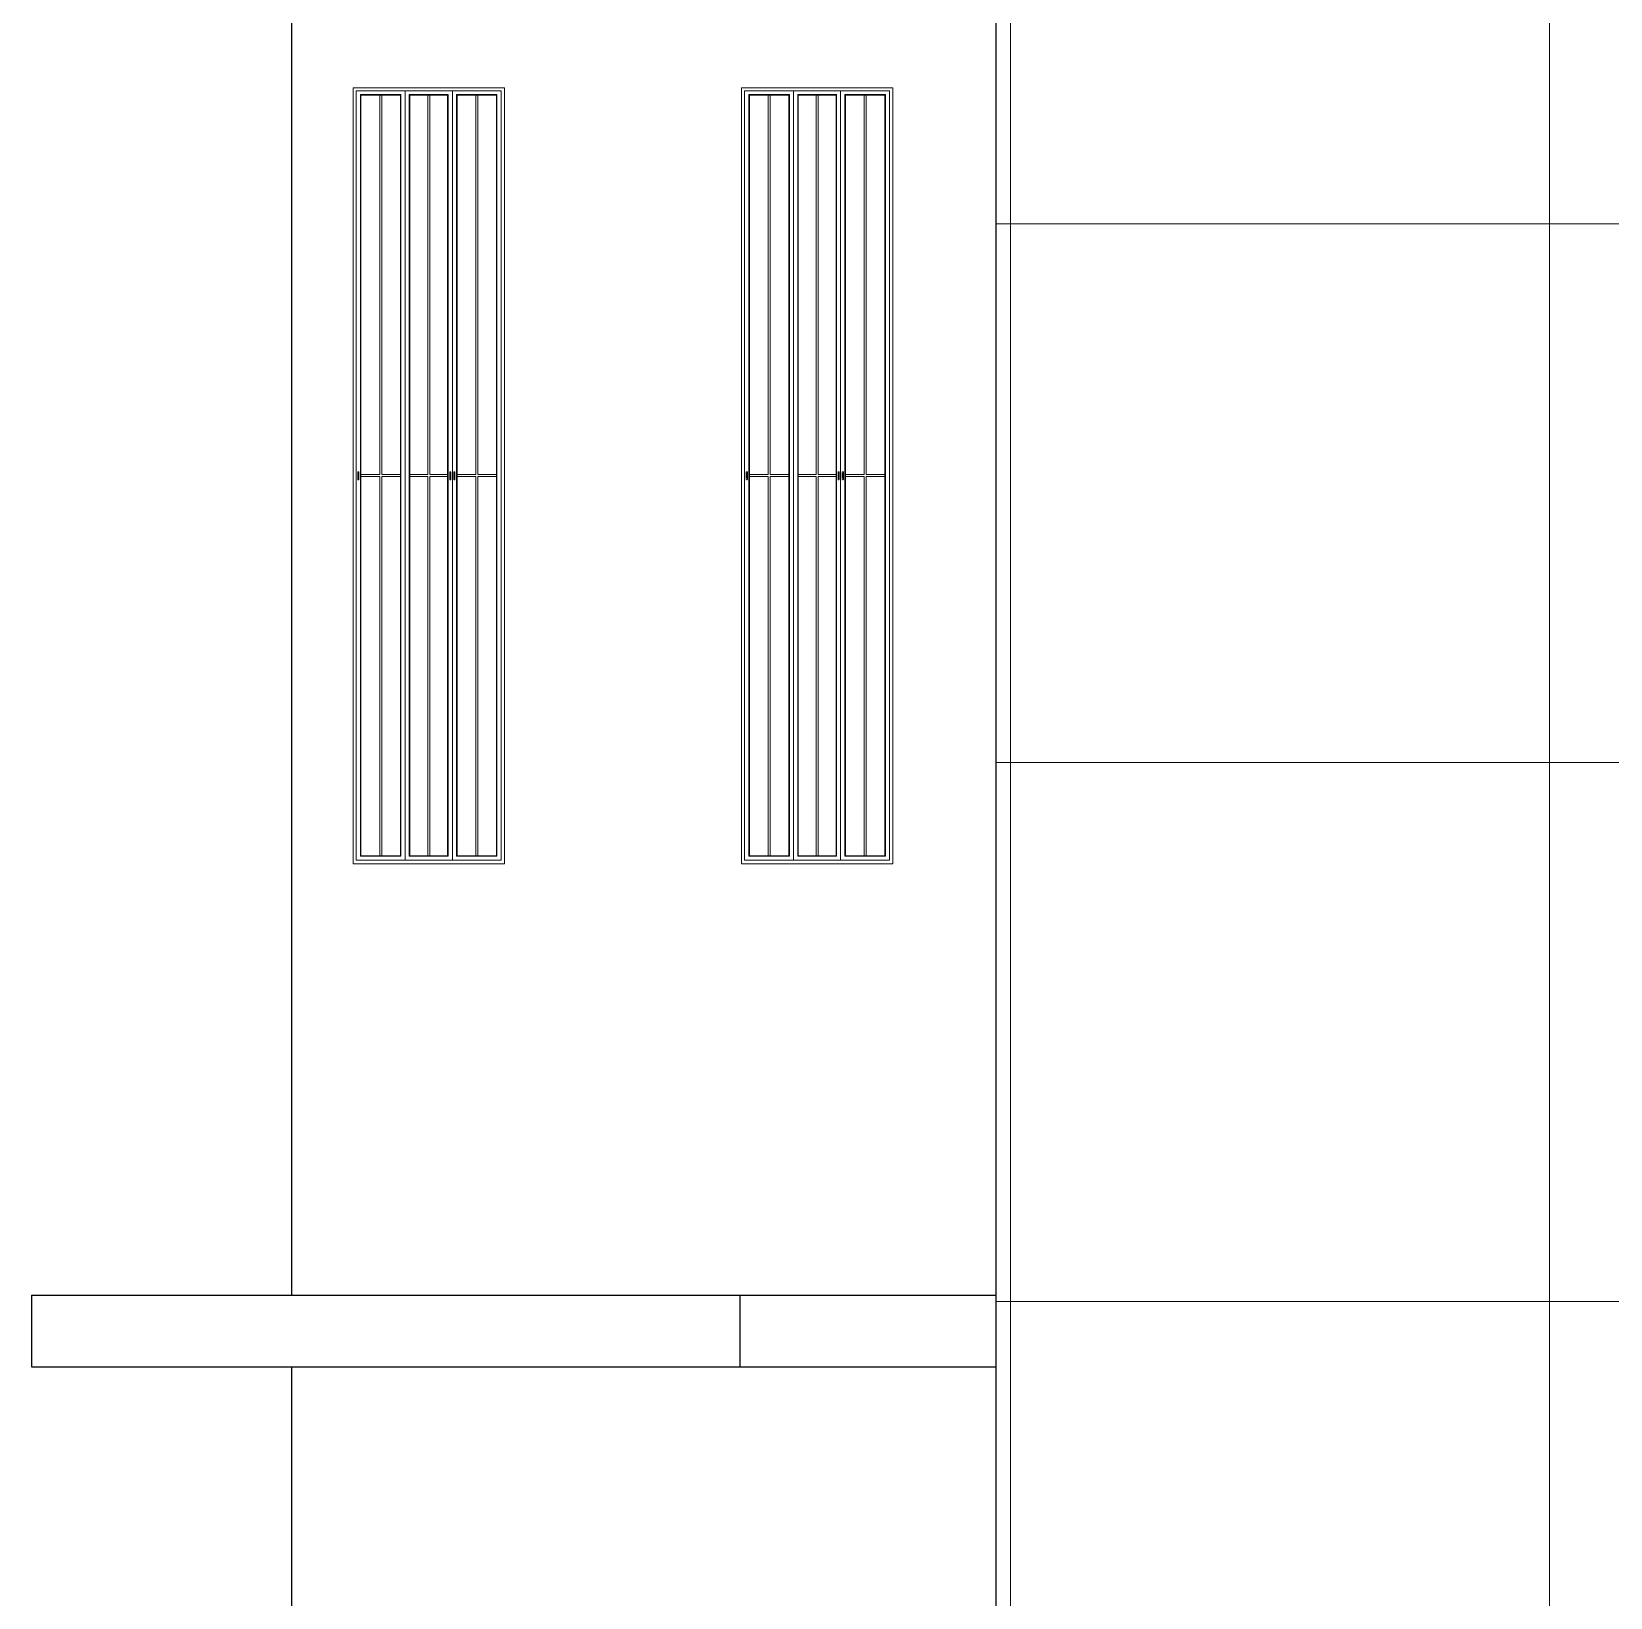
# Model space of a CAD drawing. Header units: inches. Extents: x -5142662 to -4941318, y -3361958 to -3160563.
# Drawn here: x -5004630.6 to -5004520.7, y -3263045.6 to -3262936.6 of the extents above; entities that cross this region are included whole.
import ezdxf

# ---------------------------------------------------------------- set-up
doc = ezdxf.new("R2010")
doc.units = ezdxf.units.IN
doc.header["$LTSCALE"] = 2
doc.header["$MEASUREMENT"] = 0
doc.linetypes.add('ACAD_ISO02W100', pattern=[15, 12, -3])
doc.layers.get('0').update_dxf_attribs({"linetype": 'CONTINUOUS'})
doc.layers.add('HATCH', color=60, linetype='ACAD_ISO02W100', lineweight=13)
doc.layers.add('window', color=4, linetype='CONTINUOUS', lineweight=13)

msp = doc.modelspace()

# ---------------------------------------------------------------- hatches: boundary and pattern name
at = {"layer": 'HATCH', "transparency": 33554661}
h = msp.add_hatch(dxfattribs=at)
h.set_pattern_fill('ANSI37', color=256, scale=300, angle=45)
h.paths.add_polyline_path([(-5004563.47, -3263136.52), (-5004279.23, -3263136.52), (-5004279.23, -3262805.52), (-5004249.23, -3262805.52), (-5004249.23, -3262800.52), (-5004279.23, -3262800.52), (-5004279.23, -3262762.52), (-5004563.47, -3262762.52), (-5004563.47, -3262800.52)])

# ---------------------------------------------------------------- linework, layer by layer
at = {"ltscale": 0.5}
for p, q in [((-5004563.47, -3263136.52), (-5004563.47, -3262800.52)), ((-5004612.48, -3263024.52), (-5004612.48, -3262917.52)), ((-5004630.58, -3263024.52), (-5004630.58, -3263029.52)), ((-5004630.58, -3263024.52), (-5004612.48, -3263024.52)), ((-5004612.48, -3263024.52), (-5004563.47, -3263024.52)), ((-5004581.3, -3263024.52), (-5004581.3, -3263029.52)), ((-5004630.58, -3263029.52), (-5004612.48, -3263029.52)), ((-5004612.48, -3263136.52), (-5004612.48, -3263029.52)), ((-5004612.48, -3263029.52), (-5004563.47, -3263029.52))]:
    msp.add_line(p, q, dxfattribs=at)
at = {"layer": 'window'}
for p, q in [((-5004608.21, -3262994.52), (-5004608.21, -3262940.52)), ((-5004597.68, -3262940.52), (-5004608.21, -3262940.52)), ((-5004607.99, -3262994.26), (-5004607.99, -3262940.72)), ((-5004597.91, -3262940.72), (-5004607.99, -3262940.72)), ((-5004607.7, -3262993.99), (-5004607.7, -3262940.99)), ((-5004607.7, -3262940.99), (-5004604.88, -3262940.99)), ((-5004607.66, -3262941.02), (-5004607.7, -3262940.99)), ((-5004607.66, -3262993.96), (-5004607.66, -3262941.02)), ((-5004604.91, -3262941.02), (-5004607.66, -3262941.02)), ((-5004606.36, -3262941.02), (-5004606.36, -3262967.42)), ((-5004606.21, -3262941.02), (-5004606.21, -3262967.42)), ((-5004604.91, -3262941.02), (-5004604.88, -3262940.99)), ((-5004604.91, -3262941.02), (-5004604.91, -3262993.96)), ((-5004604.88, -3262940.99), (-5004604.88, -3262993.99)), ((-5004604.59, -3262940.72), (-5004604.59, -3262994.26)), ((-5004601.59, -3262940.99), (-5004604.3, -3262940.99)), ((-5004604.3, -3262940.99), (-5004604.3, -3262993.99)), ((-5004604.26, -3262941.02), (-5004604.3, -3262940.99)), ((-5004604.26, -3262941.02), (-5004604.26, -3262993.96)), ((-5004604.26, -3262941.02), (-5004601.63, -3262941.02)), ((-5004603.02, -3262941.02), (-5004603.02, -3262967.42)), ((-5004602.87, -3262941.02), (-5004602.87, -3262967.42)), ((-5004601.63, -3262941.02), (-5004601.59, -3262940.99)), ((-5004601.63, -3262993.96), (-5004601.63, -3262941.02)), ((-5004601.59, -3262993.99), (-5004601.59, -3262940.99)), ((-5004601.3, -3262940.72), (-5004601.3, -3262994.26)), ((-5004601.01, -3262993.99), (-5004601.01, -3262940.99)), ((-5004601.01, -3262940.99), (-5004598.2, -3262940.99)), ((-5004600.98, -3262941.02), (-5004601.01, -3262940.99)), ((-5004600.98, -3262993.96), (-5004600.98, -3262941.02)), ((-5004598.23, -3262941.02), (-5004600.98, -3262941.02)), ((-5004599.68, -3262941.02), (-5004599.68, -3262967.42)), ((-5004599.53, -3262941.02), (-5004599.53, -3262967.42)), ((-5004598.23, -3262941.02), (-5004598.2, -3262940.99)), ((-5004598.23, -3262941.02), (-5004598.23, -3262993.96)), ((-5004598.2, -3262940.99), (-5004598.2, -3262993.99)), ((-5004597.91, -3262940.72), (-5004597.91, -3262994.26)), ((-5004597.68, -3262994.52), (-5004597.68, -3262940.52)), ((-5004581.19, -3262994.52), (-5004581.19, -3262940.52)), ((-5004570.67, -3262940.52), (-5004581.19, -3262940.52)), ((-5004580.97, -3262994.26), (-5004580.97, -3262940.72)), ((-5004570.89, -3262940.72), (-5004580.97, -3262940.72)), ((-5004580.68, -3262993.99), (-5004580.68, -3262940.99)), ((-5004580.68, -3262940.99), (-5004577.86, -3262940.99)), ((-5004580.64, -3262941.02), (-5004580.68, -3262940.99)), ((-5004580.64, -3262993.96), (-5004580.64, -3262941.02)), ((-5004577.9, -3262941.02), (-5004580.64, -3262941.02)), ((-5004579.34, -3262941.02), (-5004579.34, -3262967.42)), ((-5004579.2, -3262941.02), (-5004579.2, -3262967.42)), ((-5004577.9, -3262941.02), (-5004577.86, -3262940.99)), ((-5004577.9, -3262941.02), (-5004577.9, -3262993.96)), ((-5004577.86, -3262940.99), (-5004577.86, -3262993.99)), ((-5004577.57, -3262940.72), (-5004577.57, -3262994.26)), ((-5004574.58, -3262940.99), (-5004577.28, -3262940.99)), ((-5004577.28, -3262940.99), (-5004577.28, -3262993.99)), ((-5004577.24, -3262941.02), (-5004577.28, -3262940.99)), ((-5004577.24, -3262941.02), (-5004577.24, -3262993.96)), ((-5004577.24, -3262941.02), (-5004574.61, -3262941.02)), ((-5004576, -3262941.02), (-5004576, -3262967.42)), ((-5004575.86, -3262941.02), (-5004575.86, -3262967.42)), ((-5004574.61, -3262941.02), (-5004574.58, -3262940.99)), ((-5004574.61, -3262993.96), (-5004574.61, -3262941.02)), ((-5004574.58, -3262993.99), (-5004574.58, -3262940.99)), ((-5004574.29, -3262940.72), (-5004574.29, -3262994.26)), ((-5004574, -3262993.99), (-5004574, -3262940.99)), ((-5004574, -3262940.99), (-5004571.18, -3262940.99)), ((-5004573.96, -3262941.02), (-5004574, -3262940.99)), ((-5004573.96, -3262993.96), (-5004573.96, -3262941.02)), ((-5004571.22, -3262941.02), (-5004573.96, -3262941.02)), ((-5004572.66, -3262941.02), (-5004572.66, -3262967.42)), ((-5004572.52, -3262941.02), (-5004572.52, -3262967.42)), ((-5004571.22, -3262941.02), (-5004571.18, -3262940.99)), ((-5004571.22, -3262941.02), (-5004571.22, -3262993.96)), ((-5004571.18, -3262940.99), (-5004571.18, -3262993.99)), ((-5004570.89, -3262940.72), (-5004570.89, -3262994.26)), ((-5004570.67, -3262994.52), (-5004570.67, -3262940.52)), ((-5004607.88, -3262967.25), (-5004607.87, -3262967.24)), ((-5004607.88, -3262967.25), (-5004607.88, -3262967.25)), ((-5004607.88, -3262967.26), (-5004607.88, -3262967.25)), ((-5004607.88, -3262967.26), (-5004607.88, -3262967.25)), ((-5004607.88, -3262967.76), (-5004607.88, -3262967.26)), ((-5004607.88, -3262967.76), (-5004607.88, -3262967.76)), ((-5004607.88, -3262967.77), (-5004607.88, -3262967.76)), ((-5004607.86, -3262967.23), (-5004607.87, -3262967.24)), ((-5004607.87, -3262967.24), (-5004607.87, -3262967.24)), ((-5004607.87, -3262967.24), (-5004607.87, -3262967.24)), ((-5004607.86, -3262967.36), (-5004607.87, -3262967.36)), ((-5004607.87, -3262967.36), (-5004607.87, -3262967.62)), ((-5004607.86, -3262967.62), (-5004607.87, -3262967.62)), ((-5004607.85, -3262967.23), (-5004607.86, -3262967.23)), ((-5004607.86, -3262967.23), (-5004607.86, -3262967.23)), ((-5004607.86, -3262967.35), (-5004607.86, -3262967.36)), ((-5004607.86, -3262967.35), (-5004607.86, -3262967.35)), ((-5004607.86, -3262967.35), (-5004607.86, -3262967.35)), ((-5004607.85, -3262967.35), (-5004607.86, -3262967.35)), ((-5004607.86, -3262967.36), (-5004607.86, -3262967.36)), ((-5004607.86, -3262967.63), (-5004607.86, -3262967.62)), ((-5004607.86, -3262967.62), (-5004607.86, -3262967.62)), ((-5004607.85, -3262967.63), (-5004607.86, -3262967.63)), ((-5004607.86, -3262967.63), (-5004607.86, -3262967.63)), ((-5004607.86, -3262967.63), (-5004607.86, -3262967.63)), ((-5004607.84, -3262967.23), (-5004607.85, -3262967.23)), ((-5004607.85, -3262967.34), (-5004607.85, -3262967.35)), ((-5004607.84, -3262967.34), (-5004607.85, -3262967.34)), ((-5004607.85, -3262967.35), (-5004607.85, -3262967.35)), ((-5004607.85, -3262967.64), (-5004607.85, -3262967.63)), ((-5004607.84, -3262967.64), (-5004607.85, -3262967.64)), ((-5004607.85, -3262967.64), (-5004607.85, -3262967.64)), ((-5004607.84, -3262967.23), (-5004607.84, -3262967.23)), ((-5004607.83, -3262967.23), (-5004607.84, -3262967.23)), ((-5004607.84, -3262967.34), (-5004607.84, -3262967.34)), ((-5004607.83, -3262967.34), (-5004607.84, -3262967.34)), ((-5004607.83, -3262967.64), (-5004607.84, -3262967.64)), ((-5004607.84, -3262967.64), (-5004607.84, -3262967.64)), ((-5004607.83, -3262967.23), (-5004607.83, -3262967.23)), ((-5004607.83, -3262967.23), (-5004607.82, -3262967.23)), ((-5004607.83, -3262967.34), (-5004607.83, -3262967.34)), ((-5004607.83, -3262967.35), (-5004607.83, -3262967.34)), ((-5004607.82, -3262967.35), (-5004607.83, -3262967.35)), ((-5004607.82, -3262967.63), (-5004607.83, -3262967.64)), ((-5004607.83, -3262967.64), (-5004607.83, -3262967.64)), ((-5004607.83, -3262967.64), (-5004607.83, -3262967.64)), ((-5004607.82, -3262967.23), (-5004607.81, -3262967.23)), ((-5004607.82, -3262967.35), (-5004607.82, -3262967.35)), ((-5004607.82, -3262967.35), (-5004607.82, -3262967.35)), ((-5004607.81, -3262967.35), (-5004607.82, -3262967.35)), ((-5004607.81, -3262967.63), (-5004607.82, -3262967.63)), ((-5004607.82, -3262967.63), (-5004607.82, -3262967.63)), ((-5004607.82, -3262967.63), (-5004607.82, -3262967.63)), ((-5004607.81, -3262967.23), (-5004607.81, -3262967.24)), ((-5004607.81, -3262967.24), (-5004607.81, -3262967.24)), ((-5004607.8, -3262967.24), (-5004607.81, -3262967.24)), ((-5004607.81, -3262967.36), (-5004607.81, -3262967.35)), ((-5004607.81, -3262967.62), (-5004607.81, -3262967.36)), ((-5004607.81, -3262967.36), (-5004607.81, -3262967.36)), ((-5004607.81, -3262967.36), (-5004607.81, -3262967.36)), ((-5004607.81, -3262967.62), (-5004607.81, -3262967.62)), ((-5004607.81, -3262967.62), (-5004607.81, -3262967.62)), ((-5004607.81, -3262967.62), (-5004607.81, -3262967.63)), ((-5004607.8, -3262967.25), (-5004607.8, -3262967.24)), ((-5004607.8, -3262967.25), (-5004607.8, -3262967.26)), ((-5004607.8, -3262967.25), (-5004607.8, -3262967.25)), ((-5004607.8, -3262967.26), (-5004607.8, -3262967.76)), ((-5004607.8, -3262967.76), (-5004607.8, -3262967.77)), ((-5004607.8, -3262967.76), (-5004607.8, -3262967.76)), ((-5004607.8, -3262967.76), (-5004607.8, -3262967.77)), ((-5004607.66, -3262967.42), (-5004606.36, -3262967.42)), ((-5004607.66, -3262967.56), (-5004606.36, -3262967.56)), ((-5004606.36, -3262967.56), (-5004606.36, -3262993.96)), ((-5004606.21, -3262967.42), (-5004604.91, -3262967.42)), ((-5004606.21, -3262967.56), (-5004604.91, -3262967.56)), ((-5004606.21, -3262967.56), (-5004606.21, -3262993.96)), ((-5004603.02, -3262967.42), (-5004604.26, -3262967.42)), ((-5004603.02, -3262967.56), (-5004604.26, -3262967.56)), ((-5004603.02, -3262967.56), (-5004603.02, -3262993.96)), ((-5004601.63, -3262967.42), (-5004602.87, -3262967.42)), ((-5004602.87, -3262967.56), (-5004602.87, -3262993.96)), ((-5004601.63, -3262967.56), (-5004602.87, -3262967.56)), ((-5004601.49, -3262967.24), (-5004601.49, -3262967.25)), ((-5004601.48, -3262967.24), (-5004601.49, -3262967.24)), ((-5004601.49, -3262967.25), (-5004601.49, -3262967.26)), ((-5004601.49, -3262967.25), (-5004601.49, -3262967.25)), ((-5004601.49, -3262967.26), (-5004601.49, -3262967.76)), ((-5004601.49, -3262967.76), (-5004601.49, -3262967.77)), ((-5004601.49, -3262967.76), (-5004601.49, -3262967.76)), ((-5004601.49, -3262967.76), (-5004601.49, -3262967.77)), ((-5004601.47, -3262967.23), (-5004601.48, -3262967.24)), ((-5004601.48, -3262967.24), (-5004601.48, -3262967.24)), ((-5004601.48, -3262967.36), (-5004601.47, -3262967.35)), ((-5004601.48, -3262967.36), (-5004601.48, -3262967.36)), ((-5004601.48, -3262967.36), (-5004601.48, -3262967.36)), ((-5004601.48, -3262967.4), (-5004601.48, -3262967.36)), ((-5004601.48, -3262967.4), (-5004601.48, -3262967.39)), ((-5004601.48, -3262967.39), (-5004601.47, -3262967.39)), ((-5004601.48, -3262967.4), (-5004601.48, -3262967.4)), ((-5004601.48, -3262967.62), (-5004601.48, -3262967.4)), ((-5004601.48, -3262967.62), (-5004601.48, -3262967.62)), ((-5004601.48, -3262967.62), (-5004601.48, -3262967.62)), ((-5004601.48, -3262967.62), (-5004601.47, -3262967.63)), ((-5004601.46, -3262967.23), (-5004601.47, -3262967.23)), ((-5004601.47, -3262967.23), (-5004601.47, -3262967.23)), ((-5004601.47, -3262967.35), (-5004601.46, -3262967.35)), ((-5004601.47, -3262967.35), (-5004601.47, -3262967.35)), ((-5004601.47, -3262967.35), (-5004601.47, -3262967.35)), ((-5004601.47, -3262967.35), (-5004601.47, -3262967.35)), ((-5004601.47, -3262967.38), (-5004601.46, -3262967.38)), ((-5004601.47, -3262967.39), (-5004601.47, -3262967.38)), ((-5004601.47, -3262967.39), (-5004601.47, -3262967.39)), ((-5004601.47, -3262967.39), (-5004601.47, -3262967.39)), ((-5004601.47, -3262967.63), (-5004601.47, -3262967.63)), ((-5004601.47, -3262967.63), (-5004601.47, -3262967.63)), ((-5004601.47, -3262967.63), (-5004601.47, -3262967.63)), ((-5004601.47, -3262967.63), (-5004601.46, -3262967.64)), ((-5004601.46, -3262967.23), (-5004601.46, -3262967.23)), ((-5004601.45, -3262967.23), (-5004601.46, -3262967.23)), ((-5004601.46, -3262967.34), (-5004601.45, -3262967.34)), ((-5004601.46, -3262967.34), (-5004601.46, -3262967.34)), ((-5004601.46, -3262967.35), (-5004601.46, -3262967.34)), ((-5004601.46, -3262967.38), (-5004601.45, -3262967.38)), ((-5004601.46, -3262967.38), (-5004601.46, -3262967.38)), ((-5004601.46, -3262967.38), (-5004601.46, -3262967.38)), ((-5004601.46, -3262967.64), (-5004601.46, -3262967.64)), ((-5004601.46, -3262967.64), (-5004601.46, -3262967.64)), ((-5004601.46, -3262967.64), (-5004601.45, -3262967.64)), ((-5004601.44, -3262967.23), (-5004601.45, -3262967.23)), ((-5004601.45, -3262967.34), (-5004601.44, -3262967.34)), ((-5004601.45, -3262967.34), (-5004601.45, -3262967.34)), ((-5004601.45, -3262967.38), (-5004601.45, -3262967.38)), ((-5004601.45, -3262967.38), (-5004601.44, -3262967.38)), ((-5004601.45, -3262967.64), (-5004601.45, -3262967.64)), ((-5004601.45, -3262967.64), (-5004601.44, -3262967.64)), ((-5004601.44, -3262967.23), (-5004601.44, -3262967.23)), ((-5004601.43, -3262967.23), (-5004601.44, -3262967.23)), ((-5004601.44, -3262967.34), (-5004601.44, -3262967.35)), ((-5004601.44, -3262967.35), (-5004601.43, -3262967.35)), ((-5004601.44, -3262967.35), (-5004601.44, -3262967.35)), ((-5004601.44, -3262967.38), (-5004601.44, -3262967.38)), ((-5004601.44, -3262967.38), (-5004601.43, -3262967.39)), ((-5004601.44, -3262967.38), (-5004601.44, -3262967.38)), ((-5004601.44, -3262967.64), (-5004601.44, -3262967.63)), ((-5004601.44, -3262967.63), (-5004601.43, -3262967.63)), ((-5004601.44, -3262967.64), (-5004601.44, -3262967.64)), ((-5004601.43, -3262967.23), (-5004601.43, -3262967.23)), ((-5004601.42, -3262967.24), (-5004601.43, -3262967.23)), ((-5004601.43, -3262967.35), (-5004601.43, -3262967.36)), ((-5004601.43, -3262967.35), (-5004601.43, -3262967.35)), ((-5004601.43, -3262967.35), (-5004601.43, -3262967.35)), ((-5004601.43, -3262967.36), (-5004601.42, -3262967.36)), ((-5004601.43, -3262967.39), (-5004601.43, -3262967.39)), ((-5004601.43, -3262967.39), (-5004601.43, -3262967.39)), ((-5004601.43, -3262967.39), (-5004601.43, -3262967.39)), ((-5004601.43, -3262967.39), (-5004601.42, -3262967.4)), ((-5004601.43, -3262967.63), (-5004601.43, -3262967.62)), ((-5004601.43, -3262967.62), (-5004601.42, -3262967.62)), ((-5004601.43, -3262967.63), (-5004601.43, -3262967.63)), ((-5004601.43, -3262967.63), (-5004601.43, -3262967.63)), ((-5004601.41, -3262967.25), (-5004601.42, -3262967.24)), ((-5004601.42, -3262967.24), (-5004601.42, -3262967.24)), ((-5004601.42, -3262967.24), (-5004601.42, -3262967.24)), ((-5004601.42, -3262967.36), (-5004601.42, -3262967.36)), ((-5004601.42, -3262967.62), (-5004601.42, -3262967.36)), ((-5004601.42, -3262967.4), (-5004601.42, -3262967.4)), ((-5004601.42, -3262967.62), (-5004601.42, -3262967.62)), ((-5004601.41, -3262967.25), (-5004601.41, -3262967.25)), ((-5004601.41, -3262967.26), (-5004601.41, -3262967.25)), ((-5004601.41, -3262967.26), (-5004601.41, -3262967.25)), ((-5004601.41, -3262967.76), (-5004601.41, -3262967.26)), ((-5004601.41, -3262967.76), (-5004601.41, -3262967.76)), ((-5004601.41, -3262967.77), (-5004601.41, -3262967.76)), ((-5004601.2, -3262967.25), (-5004601.19, -3262967.25)), ((-5004601.2, -3262967.26), (-5004601.2, -3262967.25)), ((-5004601.2, -3262967.26), (-5004601.19, -3262967.25)), ((-5004601.2, -3262967.76), (-5004601.2, -3262967.26)), ((-5004601.2, -3262967.76), (-5004601.2, -3262967.76)), ((-5004601.19, -3262967.77), (-5004601.2, -3262967.76)), ((-5004601.19, -3262967.25), (-5004601.19, -3262967.24)), ((-5004601.18, -3262967.24), (-5004601.19, -3262967.24)), ((-5004601.19, -3262967.24), (-5004601.19, -3262967.24)), ((-5004601.18, -3262967.23), (-5004601.17, -3262967.23)), ((-5004601.18, -3262967.23), (-5004601.18, -3262967.24)), ((-5004601.18, -3262967.35), (-5004601.18, -3262967.36)), ((-5004601.18, -3262967.35), (-5004601.18, -3262967.35)), ((-5004601.18, -3262967.35), (-5004601.18, -3262967.35)), ((-5004601.17, -3262967.35), (-5004601.18, -3262967.35)), ((-5004601.18, -3262967.36), (-5004601.18, -3262967.36)), ((-5004601.18, -3262967.36), (-5004601.18, -3262967.36)), ((-5004601.18, -3262967.36), (-5004601.18, -3262967.62)), ((-5004601.18, -3262967.63), (-5004601.18, -3262967.62)), ((-5004601.18, -3262967.62), (-5004601.18, -3262967.62)), ((-5004601.18, -3262967.62), (-5004601.18, -3262967.62)), ((-5004601.17, -3262967.63), (-5004601.18, -3262967.63)), ((-5004601.18, -3262967.63), (-5004601.18, -3262967.63)), ((-5004601.18, -3262967.63), (-5004601.18, -3262967.63)), ((-5004601.16, -3262967.23), (-5004601.17, -3262967.23)), ((-5004601.17, -3262967.23), (-5004601.17, -3262967.23)), ((-5004601.17, -3262967.34), (-5004601.17, -3262967.35)), ((-5004601.16, -3262967.34), (-5004601.17, -3262967.34)), ((-5004601.17, -3262967.35), (-5004601.17, -3262967.35)), ((-5004601.17, -3262967.64), (-5004601.17, -3262967.63)), ((-5004601.16, -3262967.64), (-5004601.17, -3262967.64)), ((-5004601.17, -3262967.64), (-5004601.17, -3262967.64)), ((-5004601.16, -3262967.23), (-5004601.16, -3262967.23)), ((-5004601.15, -3262967.23), (-5004601.16, -3262967.23)), ((-5004601.16, -3262967.34), (-5004601.16, -3262967.34)), ((-5004601.15, -3262967.34), (-5004601.16, -3262967.34)), ((-5004601.15, -3262967.64), (-5004601.16, -3262967.64)), ((-5004601.16, -3262967.64), (-5004601.16, -3262967.64)), ((-5004601.15, -3262967.23), (-5004601.14, -3262967.23)), ((-5004601.15, -3262967.34), (-5004601.15, -3262967.34)), ((-5004601.14, -3262967.35), (-5004601.15, -3262967.34)), ((-5004601.14, -3262967.64), (-5004601.15, -3262967.64)), ((-5004601.15, -3262967.64), (-5004601.15, -3262967.64)), ((-5004601.14, -3262967.23), (-5004601.14, -3262967.23)), ((-5004601.14, -3262967.23), (-5004601.13, -3262967.23)), ((-5004601.14, -3262967.35), (-5004601.14, -3262967.35)), ((-5004601.14, -3262967.35), (-5004601.14, -3262967.35)), ((-5004601.14, -3262967.35), (-5004601.14, -3262967.35)), ((-5004601.13, -3262967.35), (-5004601.14, -3262967.35)), ((-5004601.13, -3262967.63), (-5004601.14, -3262967.63)), ((-5004601.14, -3262967.63), (-5004601.14, -3262967.63)), ((-5004601.14, -3262967.63), (-5004601.14, -3262967.63)), ((-5004601.14, -3262967.63), (-5004601.14, -3262967.64)), ((-5004601.13, -3262967.23), (-5004601.13, -3262967.24)), ((-5004601.13, -3262967.24), (-5004601.12, -3262967.24)), ((-5004601.13, -3262967.36), (-5004601.13, -3262967.35)), ((-5004601.13, -3262967.62), (-5004601.13, -3262967.36)), ((-5004601.13, -3262967.36), (-5004601.13, -3262967.36)), ((-5004601.13, -3262967.36), (-5004601.13, -3262967.36)), ((-5004601.13, -3262967.62), (-5004601.13, -3262967.62)), ((-5004601.13, -3262967.62), (-5004601.13, -3262967.62)), ((-5004601.13, -3262967.62), (-5004601.13, -3262967.63)), ((-5004601.12, -3262967.25), (-5004601.12, -3262967.24)), ((-5004601.12, -3262967.24), (-5004601.12, -3262967.24)), ((-5004601.12, -3262967.25), (-5004601.12, -3262967.26)), ((-5004601.12, -3262967.25), (-5004601.12, -3262967.25)), ((-5004601.12, -3262967.26), (-5004601.12, -3262967.76)), ((-5004601.12, -3262967.76), (-5004601.12, -3262967.77)), ((-5004601.12, -3262967.76), (-5004601.12, -3262967.76)), ((-5004601.12, -3262967.76), (-5004601.12, -3262967.77)), ((-5004600.98, -3262967.42), (-5004599.68, -3262967.42)), ((-5004600.98, -3262967.56), (-5004599.68, -3262967.56)), ((-5004599.68, -3262967.56), (-5004599.68, -3262993.96)), ((-5004599.53, -3262967.42), (-5004598.23, -3262967.42)), ((-5004599.53, -3262967.56), (-5004598.23, -3262967.56)), ((-5004599.53, -3262967.56), (-5004599.53, -3262993.96)), ((-5004580.86, -3262967.25), (-5004580.86, -3262967.24)), ((-5004580.86, -3262967.24), (-5004580.85, -3262967.24)), ((-5004580.86, -3262967.25), (-5004580.86, -3262967.25)), ((-5004580.86, -3262967.26), (-5004580.86, -3262967.25)), ((-5004580.86, -3262967.26), (-5004580.86, -3262967.25)), ((-5004580.86, -3262967.76), (-5004580.86, -3262967.26)), ((-5004580.86, -3262967.76), (-5004580.86, -3262967.76)), ((-5004580.86, -3262967.77), (-5004580.86, -3262967.76)), ((-5004580.84, -3262967.23), (-5004580.85, -3262967.24)), ((-5004580.85, -3262967.24), (-5004580.85, -3262967.24)), ((-5004580.85, -3262967.35), (-5004580.85, -3262967.36)), ((-5004580.84, -3262967.35), (-5004580.85, -3262967.35)), ((-5004580.85, -3262967.36), (-5004580.85, -3262967.36)), ((-5004580.85, -3262967.36), (-5004580.85, -3262967.36)), ((-5004580.85, -3262967.36), (-5004580.85, -3262967.62)), ((-5004580.85, -3262967.63), (-5004580.85, -3262967.62)), ((-5004580.85, -3262967.62), (-5004580.85, -3262967.62)), ((-5004580.85, -3262967.62), (-5004580.85, -3262967.62)), ((-5004580.84, -3262967.63), (-5004580.85, -3262967.63)), ((-5004580.83, -3262967.23), (-5004580.84, -3262967.23)), ((-5004580.84, -3262967.23), (-5004580.84, -3262967.23)), ((-5004580.84, -3262967.35), (-5004580.84, -3262967.35)), ((-5004580.84, -3262967.35), (-5004580.84, -3262967.35)), ((-5004580.83, -3262967.35), (-5004580.84, -3262967.35)), ((-5004580.83, -3262967.64), (-5004580.84, -3262967.63)), ((-5004580.84, -3262967.63), (-5004580.84, -3262967.63)), ((-5004580.84, -3262967.63), (-5004580.84, -3262967.63)), ((-5004580.83, -3262967.23), (-5004580.83, -3262967.23)), ((-5004580.82, -3262967.23), (-5004580.83, -3262967.23)), ((-5004580.83, -3262967.34), (-5004580.83, -3262967.35)), ((-5004580.83, -3262967.34), (-5004580.83, -3262967.34)), ((-5004580.82, -3262967.34), (-5004580.83, -3262967.34)), ((-5004580.82, -3262967.64), (-5004580.83, -3262967.64)), ((-5004580.83, -3262967.64), (-5004580.83, -3262967.64)), ((-5004580.83, -3262967.64), (-5004580.83, -3262967.64)), ((-5004580.82, -3262967.23), (-5004580.81, -3262967.23)), ((-5004580.82, -3262967.23), (-5004580.82, -3262967.23)), ((-5004580.82, -3262967.34), (-5004580.82, -3262967.34)), ((-5004580.81, -3262967.34), (-5004580.82, -3262967.34)), ((-5004580.81, -3262967.64), (-5004580.82, -3262967.64)), ((-5004580.82, -3262967.64), (-5004580.82, -3262967.64)), ((-5004580.81, -3262967.23), (-5004580.8, -3262967.23)), ((-5004580.81, -3262967.35), (-5004580.81, -3262967.34)), ((-5004580.81, -3262967.35), (-5004580.81, -3262967.35)), ((-5004580.8, -3262967.35), (-5004580.81, -3262967.35)), ((-5004580.8, -3262967.63), (-5004580.81, -3262967.63)), ((-5004580.81, -3262967.63), (-5004580.81, -3262967.64)), ((-5004580.81, -3262967.64), (-5004580.81, -3262967.64)), ((-5004580.8, -3262967.23), (-5004580.8, -3262967.23)), ((-5004580.8, -3262967.23), (-5004580.79, -3262967.24)), ((-5004580.8, -3262967.35), (-5004580.8, -3262967.35)), ((-5004580.8, -3262967.35), (-5004580.8, -3262967.35)), ((-5004580.8, -3262967.36), (-5004580.8, -3262967.35)), ((-5004580.79, -3262967.36), (-5004580.8, -3262967.36)), ((-5004580.79, -3262967.62), (-5004580.8, -3262967.62)), ((-5004580.8, -3262967.62), (-5004580.8, -3262967.63)), ((-5004580.8, -3262967.63), (-5004580.8, -3262967.63)), ((-5004580.8, -3262967.63), (-5004580.8, -3262967.63)), ((-5004580.78, -3262967.25), (-5004580.79, -3262967.24)), ((-5004580.79, -3262967.24), (-5004580.79, -3262967.24)), ((-5004580.79, -3262967.24), (-5004580.79, -3262967.24)), ((-5004580.79, -3262967.62), (-5004580.79, -3262967.36)), ((-5004580.79, -3262967.36), (-5004580.79, -3262967.36)), ((-5004580.79, -3262967.62), (-5004580.79, -3262967.62)), ((-5004580.78, -3262967.25), (-5004580.78, -3262967.26)), ((-5004580.78, -3262967.25), (-5004580.78, -3262967.25)), ((-5004580.78, -3262967.26), (-5004580.78, -3262967.76)), ((-5004580.78, -3262967.76), (-5004580.78, -3262967.77)), ((-5004580.78, -3262967.76), (-5004580.78, -3262967.76)), ((-5004580.78, -3262967.76), (-5004580.78, -3262967.77)), ((-5004580.64, -3262967.42), (-5004579.34, -3262967.42)), ((-5004580.64, -3262967.56), (-5004579.34, -3262967.56)), ((-5004579.34, -3262967.56), (-5004579.34, -3262993.96)), ((-5004579.2, -3262967.42), (-5004577.9, -3262967.42)), ((-5004579.2, -3262967.56), (-5004577.9, -3262967.56)), ((-5004579.2, -3262967.56), (-5004579.2, -3262993.96)), ((-5004576, -3262967.42), (-5004577.24, -3262967.42)), ((-5004576, -3262967.56), (-5004577.24, -3262967.56)), ((-5004576, -3262967.56), (-5004576, -3262993.96)), ((-5004574.61, -3262967.42), (-5004575.86, -3262967.42)), ((-5004575.86, -3262967.56), (-5004575.86, -3262993.96)), ((-5004574.61, -3262967.56), (-5004575.86, -3262967.56)), ((-5004574.46, -3262967.24), (-5004574.47, -3262967.24)), ((-5004574.47, -3262967.24), (-5004574.47, -3262967.25)), ((-5004574.47, -3262967.24), (-5004574.47, -3262967.24)), ((-5004574.47, -3262967.25), (-5004574.47, -3262967.26)), ((-5004574.47, -3262967.25), (-5004574.47, -3262967.25)), ((-5004574.47, -3262967.26), (-5004574.47, -3262967.76)), ((-5004574.47, -3262967.76), (-5004574.47, -3262967.77)), ((-5004574.47, -3262967.76), (-5004574.47, -3262967.76)), ((-5004574.47, -3262967.76), (-5004574.47, -3262967.77)), ((-5004574.45, -3262967.23), (-5004574.46, -3262967.23)), ((-5004574.46, -3262967.23), (-5004574.46, -3262967.24)), ((-5004574.46, -3262967.35), (-5004574.45, -3262967.35)), ((-5004574.46, -3262967.35), (-5004574.46, -3262967.35)), ((-5004574.46, -3262967.36), (-5004574.46, -3262967.35)), ((-5004574.46, -3262967.36), (-5004574.46, -3262967.36)), ((-5004574.46, -3262967.36), (-5004574.46, -3262967.36)), ((-5004574.46, -3262967.4), (-5004574.46, -3262967.36)), ((-5004574.46, -3262967.4), (-5004574.46, -3262967.39)), ((-5004574.46, -3262967.39), (-5004574.45, -3262967.39)), ((-5004574.46, -3262967.39), (-5004574.46, -3262967.39)), ((-5004574.46, -3262967.39), (-5004574.46, -3262967.39)), ((-5004574.46, -3262967.4), (-5004574.46, -3262967.4)), ((-5004574.46, -3262967.62), (-5004574.46, -3262967.4)), ((-5004574.46, -3262967.62), (-5004574.46, -3262967.62)), ((-5004574.46, -3262967.62), (-5004574.46, -3262967.62)), ((-5004574.46, -3262967.62), (-5004574.46, -3262967.63)), ((-5004574.46, -3262967.63), (-5004574.46, -3262967.63)), ((-5004574.46, -3262967.63), (-5004574.45, -3262967.63)), ((-5004574.44, -3262967.23), (-5004574.45, -3262967.23)), ((-5004574.45, -3262967.23), (-5004574.45, -3262967.23)), ((-5004574.45, -3262967.35), (-5004574.44, -3262967.34)), ((-5004574.45, -3262967.35), (-5004574.45, -3262967.35)), ((-5004574.45, -3262967.35), (-5004574.45, -3262967.35)), ((-5004574.45, -3262967.38), (-5004574.44, -3262967.38)), ((-5004574.45, -3262967.38), (-5004574.45, -3262967.38)), ((-5004574.45, -3262967.39), (-5004574.45, -3262967.38)), ((-5004574.45, -3262967.63), (-5004574.45, -3262967.63)), ((-5004574.45, -3262967.63), (-5004574.45, -3262967.64)), ((-5004574.45, -3262967.64), (-5004574.44, -3262967.64)), ((-5004574.43, -3262967.23), (-5004574.44, -3262967.23)), ((-5004574.44, -3262967.34), (-5004574.43, -3262967.34)), ((-5004574.44, -3262967.34), (-5004574.44, -3262967.34)), ((-5004574.44, -3262967.38), (-5004574.43, -3262967.38)), ((-5004574.44, -3262967.38), (-5004574.44, -3262967.38)), ((-5004574.44, -3262967.64), (-5004574.44, -3262967.64)), ((-5004574.44, -3262967.64), (-5004574.43, -3262967.64)), ((-5004574.42, -3262967.23), (-5004574.43, -3262967.23)), ((-5004574.43, -3262967.23), (-5004574.43, -3262967.23)), ((-5004574.43, -3262967.34), (-5004574.42, -3262967.35)), ((-5004574.43, -3262967.34), (-5004574.43, -3262967.34)), ((-5004574.43, -3262967.34), (-5004574.43, -3262967.34)), ((-5004574.43, -3262967.38), (-5004574.42, -3262967.38)), ((-5004574.43, -3262967.38), (-5004574.43, -3262967.38)), ((-5004574.43, -3262967.38), (-5004574.43, -3262967.38)), ((-5004574.43, -3262967.64), (-5004574.43, -3262967.64)), ((-5004574.43, -3262967.64), (-5004574.43, -3262967.64)), ((-5004574.43, -3262967.64), (-5004574.42, -3262967.64)), ((-5004574.41, -3262967.23), (-5004574.42, -3262967.23)), ((-5004574.42, -3262967.23), (-5004574.42, -3262967.23)), ((-5004574.42, -3262967.35), (-5004574.41, -3262967.35)), ((-5004574.42, -3262967.35), (-5004574.42, -3262967.35)), ((-5004574.42, -3262967.38), (-5004574.41, -3262967.39)), ((-5004574.42, -3262967.38), (-5004574.42, -3262967.38)), ((-5004574.42, -3262967.64), (-5004574.42, -3262967.63)), ((-5004574.42, -3262967.63), (-5004574.41, -3262967.63)), ((-5004574.41, -3262967.24), (-5004574.41, -3262967.23)), ((-5004574.4, -3262967.24), (-5004574.41, -3262967.24)), ((-5004574.41, -3262967.35), (-5004574.41, -3262967.36)), ((-5004574.41, -3262967.35), (-5004574.41, -3262967.35)), ((-5004574.41, -3262967.35), (-5004574.41, -3262967.35)), ((-5004574.41, -3262967.36), (-5004574.41, -3262967.36)), ((-5004574.41, -3262967.36), (-5004574.41, -3262967.36)), ((-5004574.41, -3262967.62), (-5004574.41, -3262967.36)), ((-5004574.41, -3262967.39), (-5004574.41, -3262967.39)), ((-5004574.41, -3262967.39), (-5004574.41, -3262967.39)), ((-5004574.41, -3262967.39), (-5004574.41, -3262967.39)), ((-5004574.41, -3262967.39), (-5004574.41, -3262967.4)), ((-5004574.41, -3262967.4), (-5004574.41, -3262967.4)), ((-5004574.41, -3262967.63), (-5004574.41, -3262967.62)), ((-5004574.41, -3262967.62), (-5004574.41, -3262967.62)), ((-5004574.41, -3262967.62), (-5004574.41, -3262967.62)), ((-5004574.41, -3262967.63), (-5004574.41, -3262967.63)), ((-5004574.41, -3262967.63), (-5004574.41, -3262967.63)), ((-5004574.4, -3262967.25), (-5004574.4, -3262967.24)), ((-5004574.4, -3262967.24), (-5004574.4, -3262967.24)), ((-5004574.39, -3262967.25), (-5004574.4, -3262967.25)), ((-5004574.39, -3262967.26), (-5004574.4, -3262967.25)), ((-5004574.4, -3262967.77), (-5004574.39, -3262967.76)), ((-5004574.39, -3262967.26), (-5004574.39, -3262967.25)), ((-5004574.39, -3262967.76), (-5004574.39, -3262967.26)), ((-5004574.39, -3262967.76), (-5004574.39, -3262967.76)), ((-5004574.18, -3262967.25), (-5004574.18, -3262967.24)), ((-5004574.18, -3262967.24), (-5004574.17, -3262967.24)), ((-5004574.18, -3262967.25), (-5004574.18, -3262967.25)), ((-5004574.18, -3262967.26), (-5004574.18, -3262967.25)), ((-5004574.18, -3262967.26), (-5004574.18, -3262967.25)), ((-5004574.18, -3262967.76), (-5004574.18, -3262967.26)), ((-5004574.18, -3262967.76), (-5004574.18, -3262967.76)), ((-5004574.18, -3262967.77), (-5004574.18, -3262967.76)), ((-5004574.16, -3262967.23), (-5004574.17, -3262967.24)), ((-5004574.17, -3262967.24), (-5004574.17, -3262967.24)), ((-5004574.16, -3262967.35), (-5004574.17, -3262967.36)), ((-5004574.17, -3262967.36), (-5004574.17, -3262967.36)), ((-5004574.17, -3262967.36), (-5004574.17, -3262967.36)), ((-5004574.17, -3262967.36), (-5004574.17, -3262967.62)), ((-5004574.16, -3262967.63), (-5004574.17, -3262967.62)), ((-5004574.17, -3262967.62), (-5004574.17, -3262967.62)), ((-5004574.17, -3262967.62), (-5004574.17, -3262967.62)), ((-5004574.15, -3262967.23), (-5004574.16, -3262967.23)), ((-5004574.16, -3262967.23), (-5004574.16, -3262967.23)), ((-5004574.16, -3262967.35), (-5004574.16, -3262967.35)), ((-5004574.16, -3262967.35), (-5004574.16, -3262967.35)), ((-5004574.16, -3262967.35), (-5004574.16, -3262967.35)), ((-5004574.15, -3262967.35), (-5004574.16, -3262967.35)), ((-5004574.15, -3262967.64), (-5004574.16, -3262967.63)), ((-5004574.16, -3262967.63), (-5004574.16, -3262967.63)), ((-5004574.16, -3262967.63), (-5004574.16, -3262967.63)), ((-5004574.16, -3262967.63), (-5004574.16, -3262967.63)), ((-5004574.15, -3262967.23), (-5004574.15, -3262967.23)), ((-5004574.14, -3262967.23), (-5004574.15, -3262967.23)), ((-5004574.15, -3262967.34), (-5004574.15, -3262967.35)), ((-5004574.14, -3262967.34), (-5004574.15, -3262967.34)), ((-5004574.14, -3262967.64), (-5004574.15, -3262967.64)), ((-5004574.15, -3262967.64), (-5004574.15, -3262967.64)), ((-5004574.13, -3262967.23), (-5004574.14, -3262967.23)), ((-5004574.14, -3262967.34), (-5004574.14, -3262967.34)), ((-5004574.14, -3262967.34), (-5004574.14, -3262967.34)), ((-5004574.13, -3262967.34), (-5004574.14, -3262967.34)), ((-5004574.13, -3262967.64), (-5004574.14, -3262967.64)), ((-5004574.14, -3262967.64), (-5004574.14, -3262967.64)), ((-5004574.14, -3262967.64), (-5004574.14, -3262967.64)), ((-5004574.13, -3262967.23), (-5004574.13, -3262967.23)), ((-5004574.13, -3262967.23), (-5004574.12, -3262967.23)), ((-5004574.13, -3262967.35), (-5004574.13, -3262967.34)), ((-5004574.12, -3262967.35), (-5004574.13, -3262967.35)), ((-5004574.12, -3262967.63), (-5004574.13, -3262967.64)), ((-5004574.13, -3262967.64), (-5004574.13, -3262967.64)), ((-5004574.12, -3262967.23), (-5004574.12, -3262967.23)), ((-5004574.12, -3262967.23), (-5004574.11, -3262967.24)), ((-5004574.12, -3262967.35), (-5004574.12, -3262967.35)), ((-5004574.12, -3262967.35), (-5004574.12, -3262967.35)), ((-5004574.12, -3262967.35), (-5004574.12, -3262967.35)), ((-5004574.11, -3262967.36), (-5004574.12, -3262967.35)), ((-5004574.11, -3262967.62), (-5004574.12, -3262967.63)), ((-5004574.12, -3262967.63), (-5004574.12, -3262967.63)), ((-5004574.12, -3262967.63), (-5004574.12, -3262967.63)), ((-5004574.12, -3262967.63), (-5004574.12, -3262967.63)), ((-5004574.11, -3262967.24), (-5004574.11, -3262967.24)), ((-5004574.1, -3262967.24), (-5004574.11, -3262967.24)), ((-5004574.11, -3262967.62), (-5004574.11, -3262967.36)), ((-5004574.11, -3262967.36), (-5004574.11, -3262967.36)), ((-5004574.11, -3262967.36), (-5004574.11, -3262967.36)), ((-5004574.11, -3262967.62), (-5004574.11, -3262967.62)), ((-5004574.11, -3262967.62), (-5004574.11, -3262967.62)), ((-5004574.1, -3262967.25), (-5004574.1, -3262967.24)), ((-5004574.1, -3262967.25), (-5004574.1, -3262967.26)), ((-5004574.1, -3262967.25), (-5004574.1, -3262967.25)), ((-5004574.1, -3262967.26), (-5004574.1, -3262967.76)), ((-5004574.1, -3262967.76), (-5004574.1, -3262967.77)), ((-5004574.1, -3262967.76), (-5004574.1, -3262967.76)), ((-5004574.1, -3262967.76), (-5004574.1, -3262967.77)), ((-5004573.96, -3262967.42), (-5004572.66, -3262967.42)), ((-5004573.96, -3262967.56), (-5004572.66, -3262967.56)), ((-5004572.66, -3262967.56), (-5004572.66, -3262993.96)), ((-5004572.52, -3262967.42), (-5004571.22, -3262967.42)), ((-5004572.52, -3262967.56), (-5004571.22, -3262967.56)), ((-5004572.52, -3262967.56), (-5004572.52, -3262993.96)), ((-5004607.88, -3262967.77), (-5004607.87, -3262967.77)), ((-5004607.87, -3262967.77), (-5004607.87, -3262967.78)), ((-5004607.86, -3262967.79), (-5004607.87, -3262967.78)), ((-5004607.87, -3262967.78), (-5004607.87, -3262967.78)), ((-5004607.86, -3262967.79), (-5004607.86, -3262967.79)), ((-5004607.86, -3262967.79), (-5004607.85, -3262967.79)), ((-5004607.84, -3262967.79), (-5004607.85, -3262967.79)), ((-5004607.84, -3262967.79), (-5004607.84, -3262967.79)), ((-5004607.84, -3262967.79), (-5004607.83, -3262967.79)), ((-5004607.82, -3262967.79), (-5004607.83, -3262967.79)), ((-5004607.83, -3262967.79), (-5004607.83, -3262967.79)), ((-5004607.81, -3262967.79), (-5004607.82, -3262967.79)), ((-5004607.81, -3262967.78), (-5004607.8, -3262967.77)), ((-5004607.81, -3262967.78), (-5004607.81, -3262967.78)), ((-5004607.81, -3262967.79), (-5004607.81, -3262967.78)), ((-5004607.8, -3262967.77), (-5004607.8, -3262967.77)), ((-5004601.49, -3262967.77), (-5004601.49, -3262967.77)), ((-5004601.49, -3262967.77), (-5004601.48, -3262967.78)), ((-5004601.48, -3262967.78), (-5004601.48, -3262967.78)), ((-5004601.48, -3262967.78), (-5004601.47, -3262967.79)), ((-5004601.47, -3262967.79), (-5004601.47, -3262967.79)), ((-5004601.47, -3262967.79), (-5004601.46, -3262967.79)), ((-5004601.46, -3262967.79), (-5004601.45, -3262967.79)), ((-5004601.46, -3262967.79), (-5004601.46, -3262967.79)), ((-5004601.45, -3262967.79), (-5004601.44, -3262967.79)), ((-5004601.44, -3262967.79), (-5004601.44, -3262967.79)), ((-5004601.44, -3262967.79), (-5004601.43, -3262967.79)), ((-5004601.43, -3262967.79), (-5004601.42, -3262967.78)), ((-5004601.43, -3262967.79), (-5004601.43, -3262967.79)), ((-5004601.42, -3262967.78), (-5004601.42, -3262967.77)), ((-5004601.42, -3262967.77), (-5004601.41, -3262967.77)), ((-5004601.42, -3262967.78), (-5004601.42, -3262967.78)), ((-5004601.19, -3262967.77), (-5004601.19, -3262967.77)), ((-5004601.19, -3262967.77), (-5004601.19, -3262967.78)), ((-5004601.19, -3262967.78), (-5004601.18, -3262967.78)), ((-5004601.18, -3262967.79), (-5004601.18, -3262967.78)), ((-5004601.17, -3262967.79), (-5004601.18, -3262967.79)), ((-5004601.16, -3262967.79), (-5004601.17, -3262967.79)), ((-5004601.17, -3262967.79), (-5004601.17, -3262967.79)), ((-5004601.16, -3262967.79), (-5004601.16, -3262967.79)), ((-5004601.16, -3262967.79), (-5004601.15, -3262967.79)), ((-5004601.15, -3262967.79), (-5004601.14, -3262967.79)), ((-5004601.13, -3262967.79), (-5004601.14, -3262967.79)), ((-5004601.14, -3262967.79), (-5004601.14, -3262967.79)), ((-5004601.13, -3262967.78), (-5004601.12, -3262967.78)), ((-5004601.13, -3262967.79), (-5004601.13, -3262967.78)), ((-5004601.12, -3262967.77), (-5004601.12, -3262967.77)), ((-5004601.12, -3262967.78), (-5004601.12, -3262967.77)), ((-5004580.86, -3262967.77), (-5004580.86, -3262967.77)), ((-5004580.86, -3262967.77), (-5004580.85, -3262967.78)), ((-5004580.84, -3262967.79), (-5004580.85, -3262967.78)), ((-5004580.85, -3262967.78), (-5004580.85, -3262967.78)), ((-5004580.84, -3262967.79), (-5004580.84, -3262967.79)), ((-5004580.84, -3262967.79), (-5004580.83, -3262967.79)), ((-5004580.82, -3262967.79), (-5004580.83, -3262967.79)), ((-5004580.83, -3262967.79), (-5004580.83, -3262967.79)), ((-5004580.82, -3262967.79), (-5004580.82, -3262967.79)), ((-5004580.82, -3262967.79), (-5004580.81, -3262967.79)), ((-5004580.8, -3262967.79), (-5004580.81, -3262967.79)), ((-5004580.8, -3262967.79), (-5004580.79, -3262967.78)), ((-5004580.8, -3262967.79), (-5004580.8, -3262967.79)), ((-5004580.78, -3262967.77), (-5004580.79, -3262967.77)), ((-5004580.79, -3262967.78), (-5004580.79, -3262967.77)), ((-5004580.79, -3262967.78), (-5004580.79, -3262967.78)), ((-5004574.47, -3262967.77), (-5004574.47, -3262967.77)), ((-5004574.47, -3262967.77), (-5004574.47, -3262967.78)), ((-5004574.47, -3262967.78), (-5004574.46, -3262967.78)), ((-5004574.46, -3262967.78), (-5004574.46, -3262967.79)), ((-5004574.46, -3262967.79), (-5004574.45, -3262967.79)), ((-5004574.45, -3262967.79), (-5004574.45, -3262967.79)), ((-5004574.45, -3262967.79), (-5004574.44, -3262967.79)), ((-5004574.44, -3262967.79), (-5004574.43, -3262967.79)), ((-5004574.43, -3262967.79), (-5004574.43, -3262967.79)), ((-5004574.43, -3262967.79), (-5004574.42, -3262967.79)), ((-5004574.42, -3262967.79), (-5004574.41, -3262967.79)), ((-5004574.42, -3262967.79), (-5004574.42, -3262967.79)), ((-5004574.41, -3262967.79), (-5004574.41, -3262967.78)), ((-5004574.41, -3262967.78), (-5004574.4, -3262967.78)), ((-5004574.4, -3262967.78), (-5004574.4, -3262967.77)), ((-5004574.4, -3262967.77), (-5004574.4, -3262967.77)), ((-5004574.18, -3262967.77), (-5004574.18, -3262967.77)), ((-5004574.18, -3262967.77), (-5004574.17, -3262967.78)), ((-5004574.16, -3262967.79), (-5004574.17, -3262967.78)), ((-5004574.17, -3262967.78), (-5004574.17, -3262967.78)), ((-5004574.16, -3262967.79), (-5004574.16, -3262967.79)), ((-5004574.16, -3262967.79), (-5004574.15, -3262967.79)), ((-5004574.14, -3262967.79), (-5004574.15, -3262967.79)), ((-5004574.15, -3262967.79), (-5004574.15, -3262967.79)), ((-5004574.14, -3262967.79), (-5004574.13, -3262967.79)), ((-5004574.12, -3262967.79), (-5004574.13, -3262967.79)), ((-5004574.13, -3262967.79), (-5004574.13, -3262967.79)), ((-5004574.12, -3262967.79), (-5004574.11, -3262967.78)), ((-5004574.12, -3262967.79), (-5004574.12, -3262967.79)), ((-5004574.11, -3262967.78), (-5004574.1, -3262967.77)), ((-5004574.11, -3262967.78), (-5004574.11, -3262967.78)), ((-5004574.1, -3262967.77), (-5004574.1, -3262967.77)), ((-5004607.7, -3262993.99), (-5004607.66, -3262993.96)), ((-5004604.88, -3262993.99), (-5004607.7, -3262993.99)), ((-5004604.91, -3262993.96), (-5004607.66, -3262993.96)), ((-5004604.91, -3262993.96), (-5004604.88, -3262993.99)), ((-5004604.26, -3262993.96), (-5004604.3, -3262993.99)), ((-5004604.3, -3262993.99), (-5004601.59, -3262993.99)), ((-5004604.26, -3262993.96), (-5004601.63, -3262993.96)), ((-5004601.59, -3262993.99), (-5004601.63, -3262993.96)), ((-5004601.01, -3262993.99), (-5004600.98, -3262993.96)), ((-5004598.2, -3262993.99), (-5004601.01, -3262993.99)), ((-5004598.23, -3262993.96), (-5004600.98, -3262993.96)), ((-5004598.23, -3262993.96), (-5004598.2, -3262993.99)), ((-5004580.68, -3262993.99), (-5004580.64, -3262993.96)), ((-5004577.86, -3262993.99), (-5004580.68, -3262993.99)), ((-5004577.9, -3262993.96), (-5004580.64, -3262993.96)), ((-5004577.9, -3262993.96), (-5004577.86, -3262993.99)), ((-5004577.24, -3262993.96), (-5004577.28, -3262993.99)), ((-5004577.28, -3262993.99), (-5004574.58, -3262993.99)), ((-5004577.24, -3262993.96), (-5004574.61, -3262993.96)), ((-5004574.58, -3262993.99), (-5004574.61, -3262993.96)), ((-5004574, -3262993.99), (-5004573.96, -3262993.96)), ((-5004571.18, -3262993.99), (-5004574, -3262993.99)), ((-5004571.22, -3262993.96), (-5004573.96, -3262993.96)), ((-5004571.22, -3262993.96), (-5004571.18, -3262993.99)), ((-5004597.68, -3262994.52), (-5004608.21, -3262994.52)), ((-5004607.99, -3262994.26), (-5004604.59, -3262994.26)), ((-5004601.3, -3262994.26), (-5004604.59, -3262994.26)), ((-5004601.3, -3262994.26), (-5004597.91, -3262994.26)), ((-5004570.67, -3262994.52), (-5004581.19, -3262994.52)), ((-5004580.97, -3262994.26), (-5004577.57, -3262994.26)), ((-5004574.29, -3262994.26), (-5004577.57, -3262994.26)), ((-5004574.29, -3262994.26), (-5004570.89, -3262994.26))]:
    msp.add_line(p, q, dxfattribs=at)

doc.saveas('drawing.dxf')
